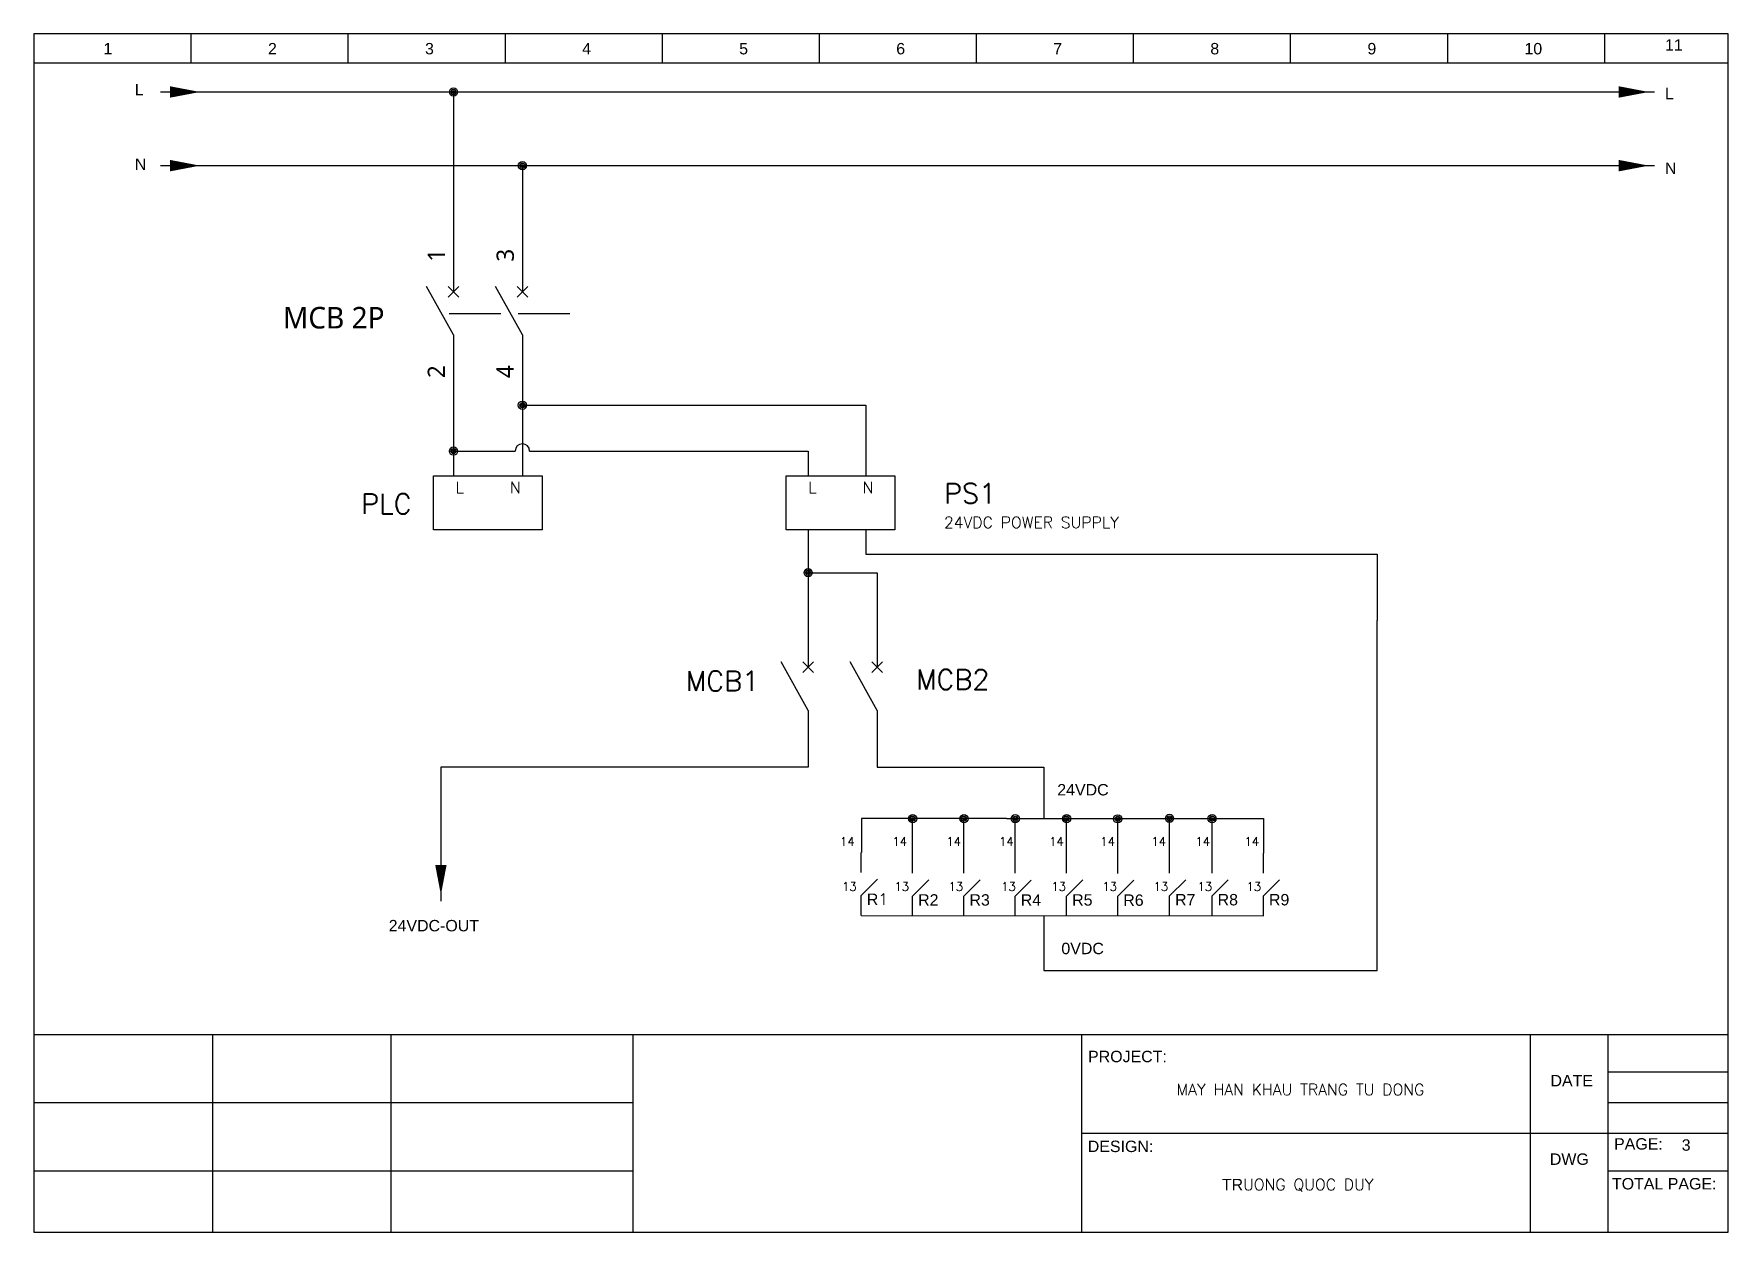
# Model space of a CAD drawing. Header units: inches. Extents: x 6234 to 7299, y 2340 to 2550.
# Drawn here: x 7001.5 to 7298.5, y 2339.6 to 2549.6 of the extents above; entities that cross this region are included whole.
import ezdxf
from ezdxf.enums import TextEntityAlignment as Align

# ---------------------------------------------------------------- set-up
doc = ezdxf.new("R2010")
doc.units = ezdxf.units.IN
doc.header["$MEASUREMENT"] = 0
for name, color, linetype in [('PHA_A', 1, 'Continuous'), ('PHA_N', 7, 'Continuous'), ('RED_2.5mm^2', 1, 'Continuous'), ('SYMS', 7, 'Continuous'), ('TAGS', 51, 'Continuous'), ('TERMS', 4, 'Continuous'), ('THIET_BI', 4, 'Continuous')]:
    doc.layers.add(name, color=color, linetype=linetype)
doc.styles.get("Standard").update_dxf_attribs({"font": 'arial.ttf'})
doc.styles.add('WD_IEC', font='Meiryo UI.ttf')

# ---------------------------------------------------------------- blocks, each defined once
blk = doc.blocks.new('VCB1')
for p, q in [((0, 7.5), (0, 2.5)), ((0, -2.5), (-3.12, 3.12)), ((0.62, 1.88), (-0.62, 3.12)), ((-0.62, 1.88), (0.62, 3.12)), ((0, -2.5), (0, -7.5))]:
    blk.add_line(p, q)
at = {"style": 'WD_IEC', "flags": 1}
for tag, p, height in [('MFG', (2.75, 6.5), 1.5), ('X2TERM01', (0, 7.5), 0.32), ('CAT', (2.75, 4), 1.5), ('X4LINK', (-2, 0), 0.32), ('X1LINK', (-0.5, 0), 0.32), ('X8TERM02', (0, -7.5), 0.32), ('ASSYCODE', (1, -9), 1), ('FAMILY', (1, -10.5), 1), ('CATDESC', (1, -12), 1), ('CONTACT', (1, -13.5), 1), ('COMMON', (2.25, -14.75), 1)]:
    blk.add_attdef(tag, p, '', height=height, dxfattribs=at)
at = {"style": 'WD_IEC'}
for tag, p in [('INST', (-8, 5.25)), ('LOC', (-8, 1.75)), ('TAG1', (-8, -1.75)), ('RATING1', (-8, -6.35)), ('DESC1', (-8, -14.35)), ('DESC2', (-8, -17.85)), ('DESC3', (-8, -21.35))]:
    blk.add_attdef(tag, text='', height=2.5, dxfattribs=at).set_placement(p, align=Align.RIGHT)
blk.add_attdef('TERM01', text='', height=2, rotation=90, dxfattribs=at).set_placement((-1, 7.5), align=Align.RIGHT)
blk.add_attdef('TERM02', (-1, -7.5), '', height=2, rotation=90, dxfattribs=at)
at = {"lineweight": 15, "style": 'WD_IEC'}
blk.add_attdef('XREF', text='', height=2.5, dxfattribs=at).set_placement((-8, -10.35), align=Align.RIGHT)
blk = doc.blocks.new('VCB2')
for p, q in [((0, 7.5), (0, 2.5)), ((0, -2.5), (-3.12, 3.12)), ((0.62, 1.88), (-0.62, 3.12)), ((-0.62, 1.88), (0.62, 3.12)), ((0, -2.5), (0, -7.5))]:
    blk.add_line(p, q)
at = {"style": 'WD_IEC'}
blk.add_attdef('TERM01', text='', height=2, rotation=90, dxfattribs=at).set_placement((-1, 7.5), align=Align.RIGHT)
at = {"style": 'WD_IEC', "flags": 1}
for tag, p, height in [('X2TERM01', (0, 7.5), 0.32), ('X4LINK', (-2.5, 0), 0.32), ('X1LINK', (-0.5, 0), 0.32), ('X8TERM02', (0, -7.5), 0.32), ('FAMILY', (1, -10.5), 1), ('CONTACT', (1, -13.5), 1)]:
    blk.add_attdef(tag, p, '', height=height, dxfattribs=at)
at = {"style": 'WD_IEC'}
for tag, p in [('INST', (-8, 2.65)), ('LOC', (-8, -0.35)), ('TAG2', (-8, -3.35)), ('DESC1', (-8, -13.35)), ('DESC2', (-8, -16.35)), ('DESC3', (-8, -19.35))]:
    blk.add_attdef(tag, text='', height=2.5, dxfattribs=at).set_placement(p, align=Align.RIGHT)
blk.add_attdef('TERM02', (-1, -7.5), '', height=2, rotation=90, dxfattribs=at)
at = {"style": 'WD_IEC', "flags": 1}
blk.add_attdef('RATING1', text='', height=2.5, dxfattribs=at).set_placement((-8, -6.35), align=Align.RIGHT)
at = {"lineweight": 15, "style": 'WD_IEC'}
blk.add_attdef('XREF', text='', height=2.5, dxfattribs=at).set_placement((-8, -10.35), align=Align.RIGHT)
blk = doc.blocks.new('WDDOT')
for radius in [0.72, 0.449, 0.223]:
    blk.add_circle((0, 0), radius)

msp = doc.modelspace()

# ---------------------------------------------------------------- linework, layer by layer
for p, q in [((7298.55, 2549.61), (7001.55, 2549.61)), ((7001.55, 2549.61), (7001.55, 2339.61)), ((7029.08, 2549.61), (7029.08, 2544.49)), ((7056.61, 2549.61), (7056.61, 2544.49)), ((7084.15, 2549.61), (7084.15, 2544.49)), ((7111.68, 2549.61), (7111.68, 2544.49)), ((7139.21, 2549.61), (7139.21, 2544.49)), ((7166.74, 2549.61), (7166.74, 2544.49)), ((7194.27, 2549.61), (7194.27, 2544.49)), ((7221.8, 2549.61), (7221.8, 2544.49)), ((7249.34, 2549.61), (7249.34, 2544.49)), ((7276.87, 2549.61), (7276.87, 2544.49)), ((7298.55, 2339.61), (7298.55, 2549.61)), ((7298.55, 2544.49), (7001.55, 2544.49)), ((7001.55, 2374.27), (7298.55, 2374.27)), ((7032.85, 2374.27), (7032.85, 2339.61)), ((7064.14, 2374.27), (7064.14, 2339.61)), ((7106.62, 2339.61), (7106.62, 2374.27)), ((7185.25, 2339.61), (7185.25, 2374.27)), ((7263.89, 2339.61), (7263.89, 2374.27)), ((7277.47, 2374.27), (7277.47, 2339.61)), ((7277.47, 2367.69), (7298.55, 2367.69)), ((7001.55, 2362.32), (7106.62, 2362.32)), ((7277.47, 2362.32), (7298.55, 2362.32)), ((7185.25, 2356.94), (7263.89, 2356.94)), ((7263.89, 2356.94), (7281, 2356.94)), ((7281, 2356.94), (7298.55, 2356.94)), ((7001.55, 2350.36), (7106.62, 2350.36)), ((7277.47, 2350.36), (7298.55, 2350.36)), ((7001.55, 2339.61), (7298.55, 2339.61))]:
    msp.add_line(p, q)
at = {"ltscale": 0.5}
for p, q in [((7147.39, 2462.71), (7147.39, 2458.44)), ((7147.39, 2458.44), (7237, 2458.44)), ((7237, 2458.44), (7237, 2446.82)), ((7237, 2385.46), (7237, 2446.82)), ((7146.59, 2402.62), (7146.59, 2406.12)), ((7155.59, 2402.51), (7155.59, 2406.01)), ((7164.59, 2402.51), (7164.59, 2406.01)), ((7173.58, 2402.49), (7173.58, 2405.99)), ((7182.59, 2402.51), (7182.59, 2406.01)), ((7191.55, 2402.47), (7191.55, 2405.97)), ((7200.63, 2402.54), (7200.63, 2406.04)), ((7208.09, 2402.54), (7208.09, 2406.04)), ((7217.09, 2402.54), (7217.09, 2406.04)), ((7146.59, 2398.62), (7149.42, 2401.45)), ((7155.59, 2398.51), (7158.42, 2401.34)), ((7164.59, 2398.51), (7167.42, 2401.34)), ((7173.58, 2398.49), (7176.4, 2401.32)), ((7182.59, 2398.51), (7185.42, 2401.34)), ((7191.55, 2398.47), (7194.38, 2401.29)), ((7200.63, 2398.54), (7203.46, 2401.37)), ((7208.09, 2398.54), (7210.92, 2401.37)), ((7217.09, 2398.54), (7219.92, 2401.37)), ((7146.59, 2395.12), (7146.59, 2398.62)), ((7155.59, 2395.01), (7155.59, 2398.51)), ((7164.59, 2395.01), (7164.59, 2398.51)), ((7173.58, 2394.99), (7173.58, 2398.49)), ((7182.59, 2395.01), (7182.59, 2398.51)), ((7191.55, 2394.97), (7191.55, 2398.47)), ((7200.63, 2395.04), (7200.63, 2398.54)), ((7208.09, 2395.04), (7208.09, 2398.54)), ((7217.09, 2395.04), (7217.09, 2398.54)), ((7146.59, 2395.12), (7217.09, 2395.04)), ((7178.59, 2395.09), (7178.59, 2385.46)), ((7178.59, 2385.46), (7237, 2385.46))]:
    msp.add_line(p, q, dxfattribs=at)
for points in [[(7071.63, 2472.15), (7090.66, 2472.15), (7090.66, 2462.71), (7071.63, 2462.71)], [(7133.44, 2472.15), (7152.47, 2472.15), (7152.47, 2462.71), (7133.44, 2462.71)]]:
    msp.add_lwpolyline(points, close=True, dxfattribs=at)
at = {"layer": 'PHA_A'}
msp.add_line((7023.73, 2539.43), (7285.67, 2539.43), dxfattribs=at)
for points in [[(7030.67, 2539.43, 0, 2, 0), (7025.42, 2539.43, 2, 2, 0)], [(7284.65, 2539.43, 0, 2, 0), (7279.39, 2539.43, 2, 2, 0)], [(7072.9, 2398.71, 0, 2, 0), (7072.9, 2403.97, 2, 2, 0)]]:
    msp.add_lwpolyline(points, format="xyseb", dxfattribs=at)
at = {"layer": 'PHA_N'}
msp.add_line((7023.73, 2526.52), (7285.67, 2526.52), dxfattribs=at)
for points in [[(7030.67, 2526.52, 0, 2, 0), (7025.42, 2526.52, 2, 2, 0)], [(7284.61, 2526.52, 0, 2, 0), (7279.35, 2526.52, 2, 2, 0)], [(7284.65, 2526.52, 0, 2, 0), (7279.39, 2526.52, 2, 2, 0)]]:
    msp.add_lwpolyline(points, format="xyseb", dxfattribs=at)
at = {"layer": 'RED_2.5mm^2', "ltscale": 0.5}
for p, q in [((7075.11, 2539.43), (7075.11, 2527.69)), ((7075.11, 2527.69), (7075.11, 2511.94)), ((7075.11, 2489.29), (7075.11, 2472.14)), ((7075.11, 2476.49), (7085.92, 2476.49)), ((7088.46, 2476.49), (7137.28, 2476.49)), ((7137.28, 2476.49), (7137.28, 2472.14)), ((7137.28, 2462.71), (7137.28, 2446.14)), ((7137.28, 2455.18), (7149.36, 2455.18)), ((7149.36, 2455.18), (7149.36, 2446.14)), ((7137.28, 2421.07), (7072.9, 2421.07)), ((7072.9, 2421.07), (7072.9, 2397.64)), ((7137.28, 2423.49), (7137.28, 2421.07)), ((7149.36, 2423.49), (7149.36, 2421.07)), ((7149.36, 2421.07), (7178.59, 2421.07)), ((7178.59, 2421.07), (7178.59, 2412.08)), ((7172.04, 2412.08), (7146.62, 2412.08)), ((7146.62, 2412.08), (7146.62, 2406.12)), ((7155.59, 2406.01), (7155.59, 2412.08)), ((7164.59, 2406.01), (7164.59, 2412.08)), ((7172.04, 2412.08), (7217.09, 2412.08)), ((7173.58, 2405.99), (7173.58, 2412.06)), ((7182.59, 2406.01), (7182.59, 2412.08)), ((7191.55, 2405.97), (7191.55, 2412.04)), ((7200.63, 2406.04), (7200.63, 2412.12)), ((7208.09, 2406.01), (7208.09, 2412.08)), ((7217.09, 2412.08), (7217.09, 2406.04))]:
    msp.add_line(p, q, dxfattribs=at)
at = {"layer": 'RED_2.5mm^2', "color": 0, "ltscale": 0.5}
for p, q in [((7087.19, 2526.52), (7087.19, 2521.23)), ((7087.19, 2521.23), (7087.19, 2511.94)), ((7087.19, 2489.29), (7087.19, 2472.07)), ((7087.19, 2484.53), (7147.39, 2484.53)), ((7147.39, 2484.53), (7147.39, 2472.15))]:
    msp.add_line(p, q, dxfattribs=at)
at = {"layer": 'RED_2.5mm^2', "ltscale": 0.5}
msp.add_arc((7087.19, 2476.49), 1.27, 0, 180, dxfattribs=at)
at = {"layer": 'THIET_BI'}
for points in [[(7074.35, 2500.62), (7083.41, 2500.62)], [(7086.43, 2500.62), (7095.49, 2500.62)]]:
    msp.add_lwpolyline(points, dxfattribs=at)

# ---------------------------------------------------------------- block references
at = {"layer": 'SYMS', "ltscale": 0.5}
for p in [(7075.11, 2539.43), (7087.19, 2526.52), (7087.19, 2484.53), (7075.11, 2476.49), (7137.28, 2455.18), (7155.59, 2412.08), (7164.59, 2412.08), (7173.58, 2412.06), (7182.59, 2412.08), (7191.55, 2412.04), (7200.63, 2412.12), (7208.09, 2412.08)]:
    msp.add_blockref('WDDOT', p, dxfattribs=at)
at = {"layer": 'THIET_BI'}
ref = msp.add_blockref('VCB1', (7075.11, 2500.62), dxfattribs=dict(at, xscale=1.510010485621575, yscale=1.510010485621575, zscale=1.510010485621575))
ref.add_attrib('TERM02', '2', (7073.6, 2489.29), dxfattribs={"layer": 'TERMS', "height": 3.02, "rotation": 90, "style": 'WD_IEC'})
ref.add_attrib('TERM01', '1', dxfattribs={"layer": 'TERMS', "height": 3.02, "rotation": 90, "style": 'WD_IEC'}).set_placement((7073.6, 2511.94), align=Align.RIGHT)
ref.add_attrib('TAG1', 'MCB 2P', dxfattribs={"layer": 'TAGS', "height": 3.775, "style": 'WD_IEC'}).set_placement((7063.03, 2497.98), align=Align.RIGHT)
ref = msp.add_blockref('VCB2', (7087.19, 2500.62), dxfattribs=dict(at, xscale=1.510010485621575, yscale=1.510010485621575, zscale=1.510010485621575))
ref.add_attrib('TERM02', '4', (7085.68, 2489.29), dxfattribs={"layer": 'TERMS', "height": 3.02, "rotation": 90, "style": 'WD_IEC'})
ref.add_attrib('TERM01', '3', dxfattribs={"layer": 'TERMS', "height": 3.02, "rotation": 90, "style": 'WD_IEC'}).set_placement((7085.68, 2511.94), align=Align.RIGHT)
at = {"layer": 'THIET_BI', "xscale": 1.510010485621575, "yscale": 1.510010485621575, "zscale": 1.510010485621575}
for name, p in [('VCB1', (7137.28, 2434.82)), ('VCB2', (7149.36, 2434.82))]:
    msp.add_blockref(name, p, dxfattribs=at)

# ---------------------------------------------------------------- texts
at = {"char_height": 2, "attachment_point": 1}
for s, width, insert in [('11', 5.6768, (7287.49, 2548.67)), ('1', 5.6768, (7013.75, 2548.02)), ('2', 5.6768, (7042.59, 2548.02)), ('3', 5.6768, (7070.12, 2548.02)), ('4', 5.6768, (7097.66, 2548.02)), ('5', 5.6768, (7125.19, 2548.02)), ('6', 5.6768, (7152.72, 2548.02)), ('7', 5.6768, (7180.25, 2548.02)), ('8', 5.6768, (7207.78, 2548.02)), ('9', 5.6768, (7235.32, 2548.02)), ('10', 5.6768, (7262.85, 2548.02)), ('L', 7.5645, (7019.24, 2540.85)), ('L', 7.5645, (7287.47, 2540.17)), ('N', 7.5645, (7019.24, 2527.76)), ('N', 7.5645, (7287.47, 2527.07)), ('PROJECT:', 14.1535, (7186.35, 2371.39)), ('DATE', 11.252, (7267.41, 2367.16)), ('{\\Fsimplex,@extfont2|c163;MAY HAN KHAU TRANG TU DONG}', 55.3936, (7201.84, 2365.59)), ('DESIGN:', 13.7325, (7186.3, 2355.64)), ('PAGE:', 4.3997, (7278.56, 2356.07)), ('3', 3.7848, (7290.42, 2355.87)), ('D{\\fArial|b0|i0|c0|p34;WG}', 9.1082, (7267.3, 2353.4)), ('TR{\\Fsimplex,@extfont2|c163;UONG QUOC DUY}', 55.3936, (7209.8, 2348.94)), ('TOTAL PAGE:', 23.8477, (7278.19, 2349.09))]:
    msp.add_mtext_dynamic_manual_height_columns(s, width=width, gutter_width=10, heights=[0], dxfattribs=dict(at, insert=insert))
at = {"ltscale": 0.5, "attachment_point": 1}
for s, width, heights, insert, char_height in [('{\\Fsimplex,@extfont2|c163;\\C2;L\\C256; }', 2, [2.01], (7075.48, 2471.1), 2), ('{\\Fsimplex,@extfont2|c163;\\C2;N\\C256; }', 2, [2.01], (7085.02, 2471.1), 2), ('{\\Fsimplex,@extfont2|c163;\\C2;L\\C256; }', 2, [2.01], (7137.29, 2471.1), 2), ('{\\Fsimplex,@extfont2|c163;\\C2;N\\C256; }', 2, [2.01], (7146.83, 2471.1), 2), ('{\\Fsimplex,@extfont2|c163;\\C41;\\c5369588;PLC}', 5.3287, [0], (7058.92, 2468.98), 3.5), ('{\\Fsimplex,@extfont2|c163;\\C41;\\c5369588;PS1\\P\\H0.57143x;24VDC POWER SUPPLY}', 62.6276, [0], (7161.09, 2470.82), 3.5), ('{\\Fsimplex,@extfont2|c163;\\C41;\\c5369588;MCB\\Fsimplex,@extfont2|c128;1}', 5.3287, [0], (7115.8, 2437.95), 3.5), ('{\\Fsimplex,@extfont2|c163;\\C41;\\c5369588;MCB\\Fsimplex,@extfont2|c128;2}', 5.3287, [0], (7156.17, 2438.2), 3.5), ('{\\C2;24VDC\\Fsimplex,@extfont2|c163;\\C256; }', 2, [2.01], (7180.95, 2418.14), 2), ('{\\Fsimplex,@extfont2|c163;\\H0.75x;\\C2;14\\H0.66667x; \\H2x; \\C256; }', 2, [2.01], (7142.85, 2408.81), 2), ('{\\Fsimplex,@extfont2|c163;\\H0.75x;\\C2;14\\H0.66667x; \\H2x; \\C256; }', 2, [2.01], (7152.04, 2408.81), 2), ('{\\Fsimplex,@extfont2|c163;\\H0.75x;\\C2;14\\H0.66667x; \\H2x; \\C256; }', 2, [2.01], (7161.51, 2408.81), 2), ('{\\Fsimplex,@extfont2|c163;\\H0.75x;\\C2;14\\H0.66667x; \\H2x; \\C256; }', 2, [2.01], (7170.74, 2408.81), 2), ('{\\Fsimplex,@extfont2|c163;\\H0.75x;\\C2;14\\H0.66667x; \\H2x; \\C256; }', 2, [2.01], (7179.54, 2408.81), 2), ('{\\Fsimplex,@extfont2|c163;\\H0.75x;\\C2;14\\H0.66667x; \\H2x; \\C256; }', 2, [2.01], (7188.49, 2408.81), 2), ('{\\Fsimplex,@extfont2|c163;\\H0.75x;\\C2;14\\H0.66667x; \\H2x; \\C256; }', 2, [2.01], (7197.45, 2408.81), 2), ('{\\Fsimplex,@extfont2|c163;\\H0.75x;\\C2;14\\H0.66667x; \\H2x; \\C256; }', 2, [2.01], (7205.17, 2408.81), 2), ('{\\Fsimplex,@extfont2|c163;\\H0.75x;\\C2;14\\H0.66667x; \\H2x; \\C256; }', 2, [2.01], (7213.76, 2408.81), 2), ('{\\Fsimplex,@extfont2|c163;\\H0.75x;\\C2;13\\H1.33333x; \\C256; }', 2, [2.01], (7143.22, 2400.92), 2), ('{\\Fsimplex,@extfont2|c163;\\H0.75x;\\C2;13\\H1.33333x; \\C256; }', 2, [2.01], (7152.41, 2400.92), 2), ('{\\Fsimplex,@extfont2|c163;\\H0.75x;\\C2;13\\H1.33333x; \\C256; }', 2, [2.01], (7161.88, 2400.92), 2), ('{\\Fsimplex,@extfont2|c163;\\H0.75x;\\C2;13\\H1.33333x; \\C256; }', 2, [2.01], (7171.11, 2400.92), 2), ('{\\Fsimplex,@extfont2|c163;\\H0.75x;\\C2;13\\H1.33333x; \\C256; }', 2, [2.01], (7179.91, 2400.92), 2), ('{\\Fsimplex,@extfont2|c163;\\H0.75x;\\C2;13\\H1.33333x; \\C256; }', 2, [2.01], (7188.86, 2400.92), 2), ('{\\Fsimplex,@extfont2|c163;\\H0.75x;\\C2;13\\H1.33333x; \\C256; }', 2, [2.01], (7197.82, 2400.92), 2), ('{\\Fsimplex,@extfont2|c163;\\H0.75x;\\C2;13\\H1.33333x; \\C256; }', 2, [2.01], (7205.53, 2400.92), 2), ('{\\Fsimplex,@extfont2|c163;\\H0.75x;\\C2;13\\H1.33333x; \\C256; }', 2, [2.01], (7214.12, 2400.92), 2), ('{\\C4;R\\Fsimplex,@extfont2|c163;1}', 2.9741, [0], (7147.56, 2398.94), 2), ('{\\C4;R2}', 2.9741, [0], (7156.56, 2398.83), 2), ('{\\C4;R3}', 2.9741, [0], (7165.56, 2398.83), 2), ('{\\C4;R4}', 2.9741, [0], (7174.55, 2398.81), 2), ('{\\C4;R5}', 2.9741, [0], (7183.56, 2398.83), 2), ('{\\C4;R6}', 2.9741, [0], (7192.52, 2398.79), 2), ('{\\C4;R7}', 2.9741, [0], (7201.6, 2398.87), 2), ('{\\C4;R8}', 2.9741, [0], (7209.06, 2398.87), 2), ('{\\C4;R9}', 2.9741, [0], (7218.06, 2398.87), 2), ('{\\C2;24VDC-OUT\\Fsimplex,@extfont2|c163;\\C256; }', 2, [2.01], (7063.75, 2394.32), 2), ('{\\C2;0VDC\\Fsimplex,@extfont2|c163;\\C256; }', 2, [2.01], (7181.67, 2390.32), 2)]:
    msp.add_mtext_dynamic_manual_height_columns(s, width=width, gutter_width=10, heights=heights, dxfattribs=dict(at, insert=insert, char_height=char_height))

doc.saveas('drawing.dxf')
